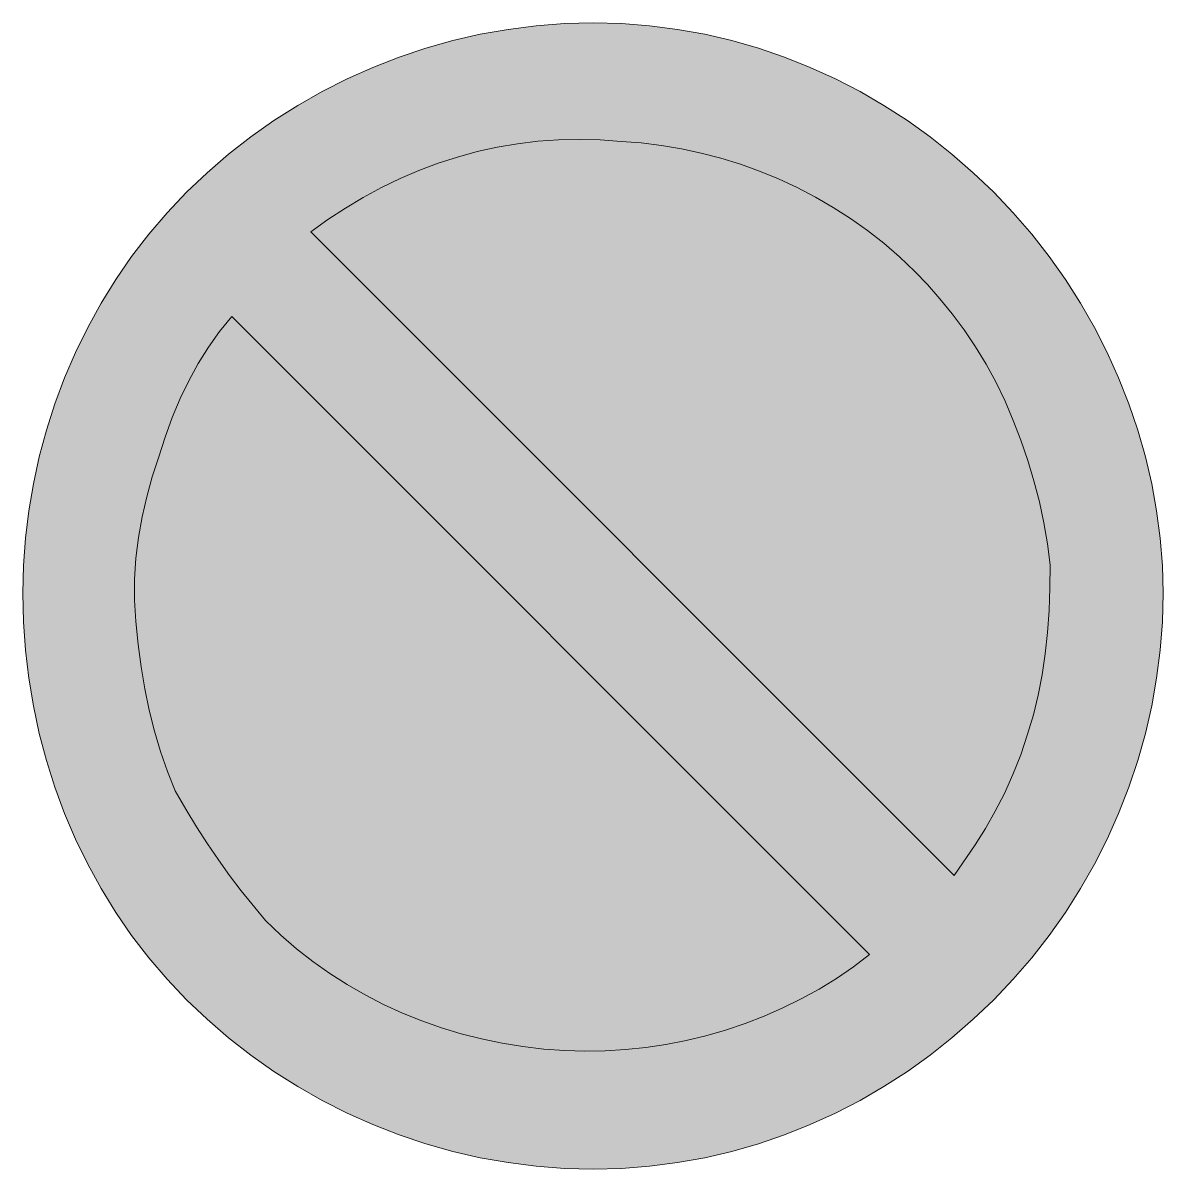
# Model space of a CAD drawing. Header units: metres. Extents: x 162 to 405, y 13 to 257.
import ezdxf

# ---------------------------------------------------------------- set-up
doc = ezdxf.new("R2010")
doc.units = ezdxf.units.M
doc.layers.add('FILL_BLUE_0000FF', color=7, linetype='Continuous', true_color=0x0000ff)
doc.layers.add('FILL_RED_FF0000', color=7, linetype='Continuous', true_color=0xff0000)

msp = doc.modelspace()

# ---------------------------------------------------------------- hatches: boundary and pattern name
at = {"layer": 'FILL_BLUE_0000FF', "true_color": 0x0000ff}
h = msp.add_hatch(color=7, dxfattribs=at)
h.dxf.hatch_style = 1
h.paths.add_polyline_path([(227.11, 215.02), (230.83, 217.46), (234.63, 219.72), (238.51, 221.81), (242.45, 223.72), (246.46, 225.44), (250.54, 226.96), (254.67, 228.3), (258.86, 229.44), (263.1, 230.38), (267.39, 231.11), (271.73, 231.64), (276.11, 231.95), (280.53, 232.05), (284.98, 231.94), (289.47, 231.6), (293.74, 231.28), (298.01, 230.76), (302.26, 230.05), (306.48, 229.14), (310.66, 228.05), (314.8, 226.77), (318.89, 225.3), (322.92, 223.65), (326.88, 221.82), (330.76, 219.8), (334.55, 217.6), (338.24, 215.23), (341.83, 212.68), (345.3, 209.96), (348.65, 207.07), (351.87, 204), (354.57, 201.19), (357.23, 198.17), (359.84, 194.95), (362.37, 191.55), (364.78, 187.98), (367.06, 184.26), (369.16, 180.39), (371.07, 176.4), (372.81, 172.3), (374.43, 168.09), (375.9, 163.81), (377.22, 159.45), (378.37, 155.04), (379.34, 150.58), (380.11, 146.1), (380.67, 141.6), (380.61, 136.71), (380.43, 131.92), (380.1, 127.26), (379.62, 122.7), (378.97, 118.26), (378.14, 113.92), (377.11, 109.71), (375.87, 105.6), (374.41, 101.21), (372.76, 97.03), (370.93, 93.05), (368.97, 89.25), (366.89, 85.62), (364.73, 82.14), (360.27, 75.6), (223.47, 212.4), (227.11, 215.02)])
h = msp.add_hatch(color=7, dxfattribs=at)
h.dxf.hatch_style = 1
h.paths.add_polyline_path([(338.83, 56.18), (335.25, 53.74), (331.56, 51.47), (327.76, 49.37), (323.86, 47.45), (319.87, 45.7), (315.8, 44.13), (311.67, 42.75), (307.48, 41.55), (303.25, 40.53), (298.98, 39.7), (294.68, 39.06), (290.37, 38.6), (286.06, 38.34), (281.76, 38.27), (277.47, 38.4), (272.99, 38.72), (268.54, 39.24), (264.13, 39.95), (259.77, 40.86), (255.47, 41.95), (251.23, 43.23), (247.06, 44.7), (242.97, 46.35), (238.96, 48.18), (235.05, 50.2), (231.23, 52.4), (227.52, 54.77), (223.92, 57.32), (220.44, 60.04), (217.09, 62.93), (213.87, 66), (208.68, 72.34), (206.21, 75.58), (203.82, 78.9), (201.48, 82.34), (199.19, 85.91), (196.92, 89.66), (194.67, 93.6), (192.98, 97.71), (191.5, 101.92), (190.22, 106.26), (189.12, 110.7), (188.19, 115.26), (187.41, 119.92), (186.78, 124.71), (186.27, 129.6), (185.98, 134.1), (186.01, 138.58), (186.31, 143.04), (186.87, 147.45), (187.65, 151.81), (188.63, 156.09), (189.78, 160.3), (191.07, 164.4), (192.48, 168.79), (194.01, 172.97), (195.69, 176.95), (197.52, 180.75), (199.52, 184.38), (201.7, 187.86), (204.08, 191.19), (206.67, 194.4), (342.27, 58.8), (338.83, 56.18)])
at = {"layer": 'FILL_RED_FF0000', "true_color": 0xff0000}
h = msp.add_hatch(color=7, dxfattribs=at)
h.dxf.hatch_style = 1
h.paths.add_polyline_path([(404.52, 129.54), (404.06, 123.52), (403.3, 117.55), (402.25, 111.64), (400.91, 105.8), (399.29, 100.04), (397.39, 94.37), (395.22, 88.8), (392.78, 83.35), (390.08, 78.01), (387.12, 72.82), (383.91, 67.76), (380.46, 62.86), (376.76, 58.13), (372.83, 53.57), (368.67, 49.2), (364.31, 45.04), (359.79, 41.11), (355.12, 37.41), (350.3, 33.96), (345.33, 30.75), (340.24, 27.79), (335.01, 25.09), (329.67, 22.65), (324.21, 20.48), (318.65, 18.58), (313, 16.96), (307.25, 15.62), (301.41, 14.57), (295.5, 13.81), (289.52, 13.35), (283.47, 13.2), (277.41, 13.35), (271.39, 13.81), (265.42, 14.57), (259.51, 15.62), (253.67, 16.96), (247.91, 18.58), (242.24, 20.48), (236.67, 22.65), (231.22, 25.09), (225.88, 27.79), (220.69, 30.75), (215.63, 33.96), (210.73, 37.41), (206, 41.11), (201.44, 45.04), (197.07, 49.2), (192.92, 53.57), (189.03, 58.13), (185.39, 62.86), (182.01, 67.76), (178.9, 72.82), (176.04, 78.01), (173.45, 83.35), (171.12, 88.8), (169.06, 94.37), (167.27, 100.04), (165.75, 105.8), (164.5, 111.64), (163.53, 117.55), (162.83, 123.52), (162.41, 129.54), (162.27, 135.6), (162.41, 141.45), (162.83, 147.28), (163.53, 153.09), (164.5, 158.87), (165.75, 164.59), (167.27, 170.26), (169.06, 175.85), (171.12, 181.35), (173.45, 186.75), (176.04, 192.05), (178.9, 197.22), (182.01, 202.26), (185.39, 207.14), (189.03, 211.87), (192.92, 216.43), (197.07, 220.8), (201.44, 224.96), (206, 228.89), (210.73, 232.59), (215.63, 236.04), (220.69, 239.25), (225.88, 242.21), (231.22, 244.91), (236.67, 247.35), (242.24, 249.52), (247.91, 251.42), (253.67, 253.04), (259.51, 254.38), (265.42, 255.43), (271.39, 256.19), (277.41, 256.65), (283.47, 256.8), (289.52, 256.65), (295.5, 256.19), (301.41, 255.43), (307.25, 254.38), (313, 253.04), (318.65, 251.42), (324.21, 249.52), (329.67, 247.35), (335.01, 244.91), (340.24, 242.21), (345.33, 239.25), (350.3, 236.04), (355.12, 232.59), (359.79, 228.89), (364.31, 224.96), (368.67, 220.8), (372.83, 216.43), (376.76, 211.87), (380.46, 207.14), (383.91, 202.26), (387.12, 197.22), (390.08, 192.05), (392.78, 186.75), (395.22, 181.35), (397.39, 175.85), (399.29, 170.26), (400.91, 164.59), (402.25, 158.87), (403.3, 153.09), (404.06, 147.28), (404.52, 141.45), (404.67, 135.6), (404.52, 129.54)])

# ---------------------------------------------------------------- linework, layer by layer
at = {"layer": 'FILL_BLUE_0000FF', "lineweight": 0, "true_color": 0x0000ff}
for points in [[(227.11, 215.02), (230.83, 217.46), (234.63, 219.72), (238.51, 221.81), (242.45, 223.72), (246.46, 225.44), (250.54, 226.96), (254.67, 228.3), (258.86, 229.44), (263.1, 230.38), (267.39, 231.11), (271.73, 231.64), (276.11, 231.95), (280.53, 232.05), (284.98, 231.94), (289.47, 231.6), (293.74, 231.28), (298.01, 230.76), (302.26, 230.05), (306.48, 229.14), (310.66, 228.05), (314.8, 226.77), (318.89, 225.3), (322.92, 223.65), (326.88, 221.82), (330.76, 219.8), (334.55, 217.6), (338.24, 215.23), (341.83, 212.68), (345.3, 209.96), (348.65, 207.07), (351.87, 204), (354.57, 201.19), (357.23, 198.17), (359.84, 194.95), (362.37, 191.55), (364.78, 187.98), (367.06, 184.26), (369.16, 180.39), (371.07, 176.4), (372.81, 172.3), (374.43, 168.09), (375.9, 163.81), (377.22, 159.45), (378.37, 155.04), (379.34, 150.58), (380.11, 146.1), (380.67, 141.6), (380.61, 136.71), (380.43, 131.92), (380.1, 127.26), (379.62, 122.7), (378.97, 118.26), (378.14, 113.92), (377.11, 109.71), (375.87, 105.6), (374.41, 101.21), (372.76, 97.03), (370.93, 93.05), (368.97, 89.25), (366.89, 85.62), (364.73, 82.14), (360.27, 75.6), (223.47, 212.4)], [(338.83, 56.18), (335.25, 53.74), (331.56, 51.47), (327.76, 49.37), (323.86, 47.45), (319.87, 45.7), (315.8, 44.13), (311.67, 42.75), (307.48, 41.55), (303.25, 40.53), (298.98, 39.7), (294.68, 39.06), (290.37, 38.6), (286.06, 38.34), (281.76, 38.27), (277.47, 38.4), (272.99, 38.72), (268.54, 39.24), (264.13, 39.95), (259.77, 40.86), (255.47, 41.95), (251.23, 43.23), (247.06, 44.7), (242.97, 46.35), (238.96, 48.18), (235.05, 50.2), (231.23, 52.4), (227.52, 54.77), (223.92, 57.32), (220.44, 60.04), (217.09, 62.93), (213.87, 66), (208.68, 72.34), (206.21, 75.58), (203.82, 78.9), (201.48, 82.34), (199.19, 85.91), (196.92, 89.66), (194.67, 93.6), (192.98, 97.71), (191.5, 101.92), (190.22, 106.26), (189.12, 110.7), (188.19, 115.26), (187.41, 119.92), (186.78, 124.71), (186.27, 129.6), (185.98, 134.1), (186.01, 138.58), (186.31, 143.04), (186.87, 147.45), (187.65, 151.81), (188.63, 156.09), (189.78, 160.3), (191.07, 164.4), (192.48, 168.79), (194.01, 172.97), (195.69, 176.95), (197.52, 180.75), (199.52, 184.38), (201.7, 187.86), (204.08, 191.19), (206.67, 194.4), (342.27, 58.8)]]:
    msp.add_lwpolyline(points, close=True, dxfattribs=at)
at = {"layer": 'FILL_RED_FF0000', "lineweight": 0, "true_color": 0xff0000}
msp.add_lwpolyline([(404.52, 129.54), (404.06, 123.52), (403.3, 117.55), (402.25, 111.64), (400.91, 105.8), (399.29, 100.04), (397.39, 94.37), (395.22, 88.8), (392.78, 83.35), (390.08, 78.01), (387.12, 72.82), (383.91, 67.76), (380.46, 62.86), (376.76, 58.13), (372.83, 53.57), (368.67, 49.2), (364.31, 45.04), (359.79, 41.11), (355.12, 37.41), (350.3, 33.96), (345.33, 30.75), (340.24, 27.79), (335.01, 25.09), (329.67, 22.65), (324.21, 20.48), (318.65, 18.58), (313, 16.96), (307.25, 15.62), (301.41, 14.57), (295.5, 13.81), (289.52, 13.35), (283.47, 13.2), (277.41, 13.35), (271.39, 13.81), (265.42, 14.57), (259.51, 15.62), (253.67, 16.96), (247.91, 18.58), (242.24, 20.48), (236.67, 22.65), (231.22, 25.09), (225.88, 27.79), (220.69, 30.75), (215.63, 33.96), (210.73, 37.41), (206, 41.11), (201.44, 45.04), (197.07, 49.2), (192.92, 53.57), (189.03, 58.13), (185.39, 62.86), (182.01, 67.76), (178.9, 72.82), (176.04, 78.01), (173.45, 83.35), (171.12, 88.8), (169.06, 94.37), (167.27, 100.04), (165.75, 105.8), (164.5, 111.64), (163.53, 117.55), (162.83, 123.52), (162.41, 129.54), (162.27, 135.6), (162.41, 141.45), (162.83, 147.28), (163.53, 153.09), (164.5, 158.87), (165.75, 164.59), (167.27, 170.26), (169.06, 175.85), (171.12, 181.35), (173.45, 186.75), (176.04, 192.05), (178.9, 197.22), (182.01, 202.26), (185.39, 207.14), (189.03, 211.87), (192.92, 216.43), (197.07, 220.8), (201.44, 224.96), (206, 228.89), (210.73, 232.59), (215.63, 236.04), (220.69, 239.25), (225.88, 242.21), (231.22, 244.91), (236.67, 247.35), (242.24, 249.52), (247.91, 251.42), (253.67, 253.04), (259.51, 254.38), (265.42, 255.43), (271.39, 256.19), (277.41, 256.65), (283.47, 256.8), (289.52, 256.65), (295.5, 256.19), (301.41, 255.43), (307.25, 254.38), (313, 253.04), (318.65, 251.42), (324.21, 249.52), (329.67, 247.35), (335.01, 244.91), (340.24, 242.21), (345.33, 239.25), (350.3, 236.04), (355.12, 232.59), (359.79, 228.89), (364.31, 224.96), (368.67, 220.8), (372.83, 216.43), (376.76, 211.87), (380.46, 207.14), (383.91, 202.26), (387.12, 197.22), (390.08, 192.05), (392.78, 186.75), (395.22, 181.35), (397.39, 175.85), (399.29, 170.26), (400.91, 164.59), (402.25, 158.87), (403.3, 153.09), (404.06, 147.28), (404.52, 141.45), (404.67, 135.6)], close=True, dxfattribs=at)

doc.saveas('drawing.dxf')
